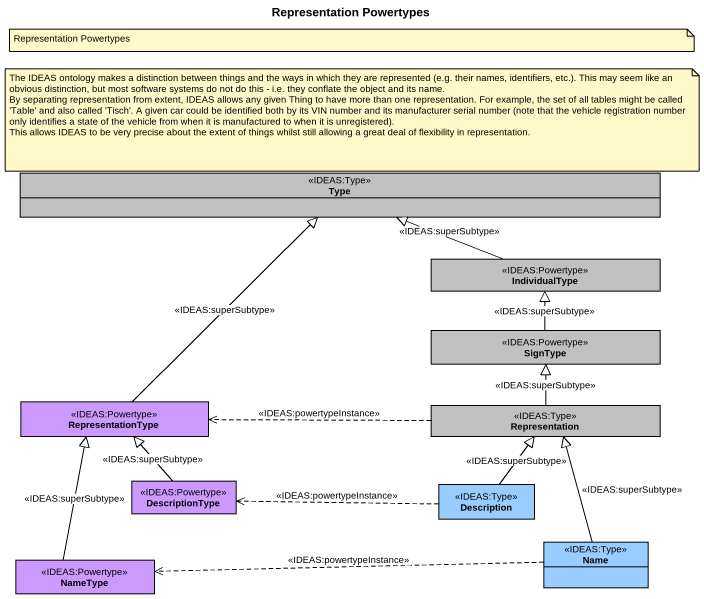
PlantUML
@startuml
title Representation Powertypes
hide circle
hide empty members
class Type <<IDEAS:Type>> #C0C0C0
class IndividualType <<IDEAS:Powertype>> #C0C0C0
class SignType <<IDEAS:Powertype>> #C0C0C0
class RepresentationType <<IDEAS:Powertype>> #CC99FF
class Representation <<IDEAS:Type>> #C0C0C0
class DescriptionType <<IDEAS:Powertype>> #CC99FF
class Description <<IDEAS:Type>> #99CCFF
class Name <<IDEAS:Type>> #99CCFF
class NameType <<IDEAS:Powertype>> #CC99FF
IndividualType -left-|> Type : <<IDEAS:superSubtype>>
SignType -up-|> IndividualType : <<IDEAS:superSubtype>>
RepresentationType -up-|> Type : <<IDEAS:superSubtype>>
Representation -up-|> SignType : <<IDEAS:superSubtype>>
Representation .left.> RepresentationType : <<IDEAS:powertypeInstance>>
DescriptionType -up-|> RepresentationType : <<IDEAS:superSubtype>>
Description -up-|> Representation : <<IDEAS:superSubtype>>
Description .left.> DescriptionType : <<IDEAS:powertypeInstance>>
Name -up-|> Representation : <<IDEAS:superSubtype>>
Name .left.> NameType : <<IDEAS:powertypeInstance>>
NameType -up-|> RepresentationType : <<IDEAS:superSubtype>>
note as N1
  Representation Powertypes
end note
note as N2
  The IDEAS ontology makes a distinction between things and the ways in which they are represented (e.g. their names, identifiers, etc.). This may seem like an obvious distinction, but most software systems do not do this - i.e. they conflate the object and its name.
  By separating representation from extent, IDEAS allows any given Thing to have more than one representation. For example, the set of all tables might be called 'Table' and also called 'Tisch'. A given car could be identified both by its VIN number and its manufacturer serial number (note that the vehicle registration number only identifies a state of the vehicle from when it is manufactured to when it is unregistered).
  This allows IDEAS to be very precise about the extent of things whilst still allowing a great deal of flexibility in representation.
end note
@enduml
